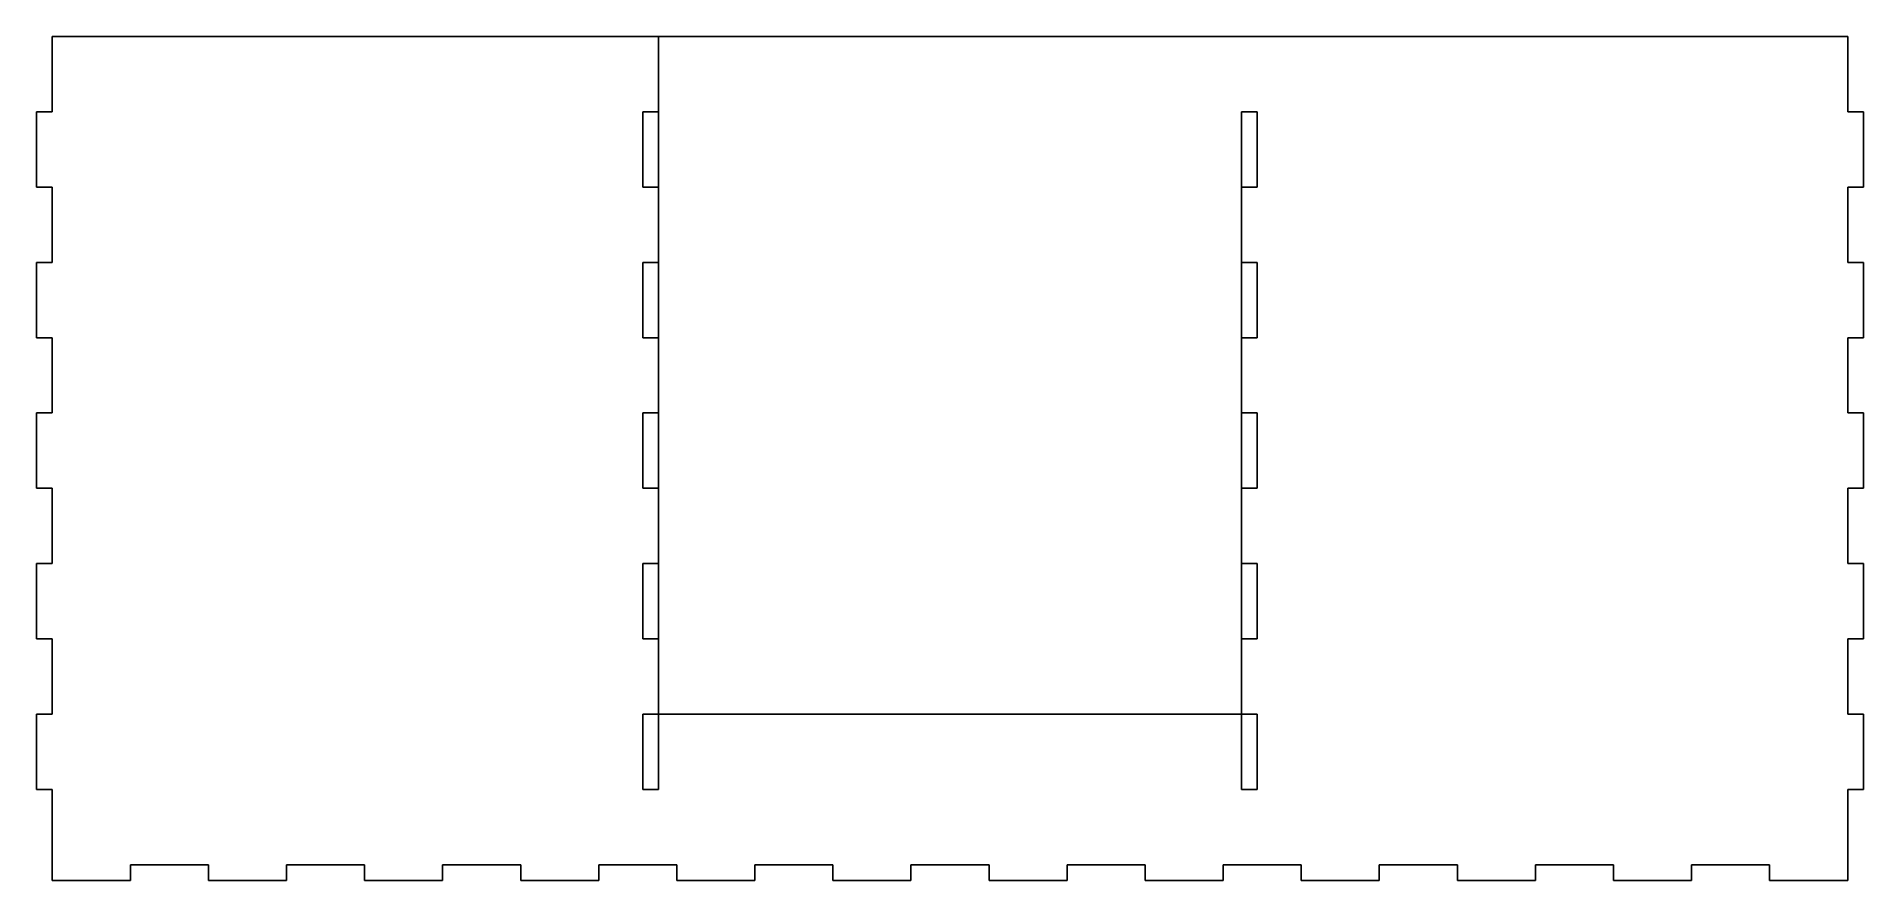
# Model space of a CAD drawing. Extents: x -336 to 336, y -155 to 155.
import ezdxf

# ---------------------------------------------------------------- set-up
doc = ezdxf.new("R2010")
doc.units = 0

msp = doc.modelspace()

# ---------------------------------------------------------------- linework, layer by layer
at = {"layer": '1', "color": 1}
for p, q in [((-330.2, 127.591), (-330.2, 155.3)), ((-330.2, 155.3), (-107.167, 155.3)), ((-107.167, 155.3), (330.2, 155.3)), ((330.2, 155.3), (330.2, 127.591)), ((-336, 99.882), (-336, 127.591)), ((-336, 127.591), (-330.2, 127.591)), ((-107.167, 127.591), (-112.967, 127.591)), ((-112.967, 127.591), (-112.967, 99.882)), ((-107.167, 99.882), (-107.167, 127.591)), ((112.967, 127.591), (107.167, 127.591)), ((107.167, 127.591), (107.167, 99.882)), ((112.967, 99.882), (112.967, 127.591)), ((330.2, 127.591), (336, 127.591)), ((336, 127.591), (336, 99.882)), ((-330.2, 99.882), (-336, 99.882)), ((-330.2, 72.173), (-330.2, 99.882)), ((-112.967, 99.882), (-107.167, 99.882)), ((-107.167, 99.882), (-107.167, 99.882)), ((107.167, 99.882), (107.167, 99.882)), ((107.167, 99.882), (112.967, 99.882)), ((336, 99.882), (330.2, 99.882)), ((330.2, 99.882), (330.2, 72.173)), ((-336, 44.464), (-336, 72.173)), ((-336, 72.173), (-330.2, 72.173)), ((-107.167, 72.173), (-112.967, 72.173)), ((-112.967, 72.173), (-112.967, 44.464)), ((-107.167, 72.172), (-107.167, 72.173)), ((-107.167, 44.464), (-107.167, 72.172)), ((112.967, 72.173), (107.167, 72.173)), ((107.167, 72.173), (107.167, 44.464)), ((112.967, 44.464), (112.967, 72.173)), ((330.2, 72.173), (336, 72.173)), ((336, 72.173), (336, 44.464)), ((-330.2, 44.464), (-336, 44.464)), ((-330.2, 16.755), (-330.2, 44.464)), ((-112.967, 44.464), (-107.167, 44.464)), ((107.167, 44.464), (107.167, 44.464)), ((107.167, 44.464), (112.967, 44.464)), ((336, 44.464), (330.2, 44.464)), ((330.2, 44.464), (330.2, 16.755)), ((-336, 16.754), (-330.2, 16.755)), ((-336, -10.955), (-336, 16.754)), ((-107.167, 16.754), (-112.967, 16.754)), ((-112.967, 16.754), (-112.967, -10.954)), ((-107.167, 16.754), (-107.167, 16.754)), ((-107.167, -10.954), (-107.167, 16.754)), ((112.967, 16.754), (107.167, 16.754)), ((107.167, 16.754), (107.167, -10.954)), ((112.967, -10.954), (112.967, 16.754)), ((330.2, 16.755), (336, 16.755)), ((336, 16.755), (336, -10.955)), ((-330.2, -10.955), (-336, -10.955)), ((-330.2, -38.664), (-330.2, -10.955)), ((-112.967, -10.954), (-107.167, -10.954)), ((107.167, -10.954), (107.167, -10.954)), ((107.167, -10.954), (112.967, -10.954)), ((336, -10.955), (330.2, -10.955)), ((330.2, -10.955), (330.2, -38.664)), ((-336, -66.373), (-336, -38.664)), ((-336, -38.664), (-330.2, -38.664)), ((-107.167, -38.664), (-112.967, -38.664)), ((-112.967, -38.664), (-112.967, -66.373)), ((-107.167, -38.664), (-107.167, -38.664)), ((-107.167, -66.373), (-107.167, -38.664)), ((112.967, -38.664), (107.167, -38.664)), ((107.167, -38.664), (107.167, -66.372)), ((112.967, -66.373), (112.967, -38.664)), ((330.2, -38.664), (336, -38.664)), ((336, -38.664), (336, -66.373)), ((-330.2, -66.373), (-336, -66.373)), ((-330.2, -94.082), (-330.2, -66.373)), ((-112.967, -66.373), (-107.167, -66.373)), ((107.167, -66.372), (107.167, -66.373)), ((107.167, -66.373), (112.967, -66.373)), ((336, -66.373), (330.2, -66.373)), ((330.2, -66.373), (330.2, -94.082)), ((-336, -121.791), (-336, -94.082)), ((-336, -94.082), (-330.2, -94.082)), ((-107.167, -94.082), (-112.967, -94.082)), ((-112.967, -94.082), (-112.967, -121.791)), ((-107.167, -94.082), (-107.167, -94.082)), ((-107.167, -121.791), (-107.167, -94.082)), ((107.168, -94.082), (107.167, -94.082)), ((107.167, -94.082), (107.167, -121.791)), ((112.967, -94.082), (107.168, -94.082)), ((112.967, -121.791), (112.967, -94.082)), ((330.2, -94.082), (336, -94.082)), ((336, -94.082), (336, -121.791)), ((-330.2, -121.791), (-336, -121.791)), ((-330.2, -155.3), (-330.2, -121.791)), ((-112.967, -121.791), (-107.167, -121.791)), ((107.167, -121.791), (112.967, -121.791)), ((336, -121.791), (330.2, -121.791)), ((330.2, -121.791), (330.2, -155.3)), ((-272.774, -149.5), (-301.487, -149.5)), ((-301.487, -149.5), (-301.487, -155.3)), ((-272.774, -155.3), (-272.774, -149.5)), ((-215.348, -149.5), (-244.061, -149.5)), ((-244.061, -149.5), (-244.061, -155.3)), ((-215.348, -155.3), (-215.348, -149.5)), ((-157.922, -149.5), (-186.635, -149.5)), ((-186.635, -149.5), (-186.635, -155.3)), ((-157.922, -155.3), (-157.922, -149.5)), ((-100.496, -149.5), (-129.209, -149.5)), ((-129.209, -149.5), (-129.209, -155.3)), ((-100.496, -155.3), (-100.496, -149.5)), ((-43.07, -149.5), (-71.783, -149.5)), ((-71.783, -149.5), (-71.783, -155.3)), ((-43.07, -155.3), (-43.07, -149.5)), ((14.356, -149.5), (-14.356, -149.5)), ((-14.356, -149.5), (-14.356, -155.3)), ((14.356, -155.3), (14.356, -149.5)), ((71.783, -149.5), (43.07, -149.5)), ((43.07, -149.5), (43.07, -155.3)), ((71.783, -155.3), (71.783, -149.5)), ((129.209, -149.5), (100.496, -149.5)), ((100.496, -149.5), (100.496, -155.3)), ((129.209, -155.3), (129.209, -149.5)), ((186.635, -149.5), (157.922, -149.5)), ((157.922, -149.5), (157.922, -155.3)), ((186.635, -155.3), (186.635, -149.5)), ((244.061, -149.5), (215.348, -149.5)), ((215.348, -149.5), (215.348, -155.3)), ((244.061, -155.3), (244.061, -149.5)), ((301.487, -149.5), (272.774, -149.5)), ((272.774, -149.5), (272.774, -155.3)), ((301.487, -155.3), (301.487, -149.5)), ((-301.487, -155.3), (-330.2, -155.3)), ((-244.061, -155.3), (-272.774, -155.3)), ((-186.635, -155.3), (-215.348, -155.3)), ((-129.209, -155.3), (-157.922, -155.3)), ((-71.783, -155.3), (-100.496, -155.3)), ((-14.356, -155.3), (-43.07, -155.3)), ((43.07, -155.3), (14.356, -155.3)), ((100.496, -155.3), (71.783, -155.3)), ((157.922, -155.3), (129.209, -155.3)), ((215.348, -155.3), (186.635, -155.3)), ((272.774, -155.3), (244.061, -155.3)), ((330.2, -155.3), (301.487, -155.3))]:
    msp.add_line(p, q, dxfattribs=at)
at = {"layer": '1', "color": 3}
for p, q in [((-107.167, 99.882, 5), (-107.167, 155.3, 5)), ((-107.167, 155.3, 5), (-107.167, 155.3)), ((-107.167, 155.3), (-107.167, 155.3, 15)), ((-107.167, 72.172, 5), (-107.168, 99.882, 5)), ((-107.168, 99.882, 5), (-107.168, 99.882)), ((-107.167, 99.882), (-107.167, 99.882, 5)), ((107.167, 99.883, 15), (107.167, 99.883, 15)), ((107.167, 99.883, 15), (107.167, 99.883)), ((107.167, 99.882), (107.167, 99.882, 5)), ((107.167, 99.882, 5), (107.167, 44.464, 5)), ((-107.167, 16.754, 5), (-107.167, 72.172, 5)), ((-107.167, 72.172, 5), (-107.167, 72.172)), ((-107.167, 72.172), (-107.167, 72.172, 5)), ((107.167, 44.464, 5), (107.167, 44.464)), ((107.167, 44.464), (107.167, 44.464, 5)), ((107.167, 44.464, 5), (107.167, -10.954, 5)), ((-107.167, -38.664, 5), (-107.167, 16.754, 5)), ((-107.167, 16.754, 5), (-107.167, 16.754)), ((-107.167, 16.754), (-107.167, 16.754, 5)), ((107.167, -10.954, 5), (107.167, -10.954)), ((107.167, -10.954), (107.167, -10.954, 5)), ((107.167, -10.954, 5), (107.167, -66.372, 5)), ((-107.167, -94.082, 5), (-107.167, -38.664, 5)), ((-107.167, -38.664, 5), (-107.167, -38.664)), ((-107.167, -38.664), (-107.167, -38.664, 5)), ((107.167, -66.372, 5), (107.167, -66.372)), ((107.167, -66.372), (107.167, -66.372, 5)), ((107.167, -66.372, 5), (107.168, -94.082, 5)), ((107.167, -94.082, 5), (-107.167, -94.083, 5)), ((-107.167, -94.082), (-107.167, -94.082, 5)), ((-107.167, -94.083, 5), (-107.167, -94.083)), ((107.167, -94.082), (107.167, -94.082, 5)), ((107.168, -94.082, 5), (107.168, -94.082))]:
    msp.add_line(p, q, dxfattribs=at)
at = {"layer": '1', "color": 2}
for p, q in [((-107.167, 155.3), (-107.167, 155.3)), ((-107.167, 155.3), (-107.167, 155.3)), ((-107.168, 99.882), (-107.167, 99.882)), ((-107.167, 99.882), (-107.167, 99.882)), ((107.167, 99.883), (107.167, 99.882)), ((107.167, 99.882), (107.167, 99.882)), ((-107.167, 72.172), (-107.167, 72.172)), ((-107.167, 72.172), (-107.167, 72.172)), ((107.167, 44.464), (107.167, 44.464)), ((107.167, 44.464), (107.167, 44.464)), ((-107.167, 16.754), (-107.167, 16.754)), ((-107.167, 16.754), (-107.167, 16.754)), ((107.167, -10.954), (107.167, -10.954)), ((107.167, -10.954), (107.167, -10.954)), ((-107.167, -38.664), (-107.167, -38.664)), ((-107.167, -38.664), (-107.167, -38.664)), ((107.167, -66.372), (107.167, -66.372)), ((107.167, -66.372), (107.167, -66.372)), ((-107.167, -94.083), (-107.167, -94.082)), ((-107.167, -94.082), (-107.167, -94.082)), ((107.168, -94.082), (107.167, -94.082)), ((107.168, -94.082), (107.168, -94.082))]:
    msp.add_line(p, q, dxfattribs=at)

doc.saveas('drawing.dxf')
